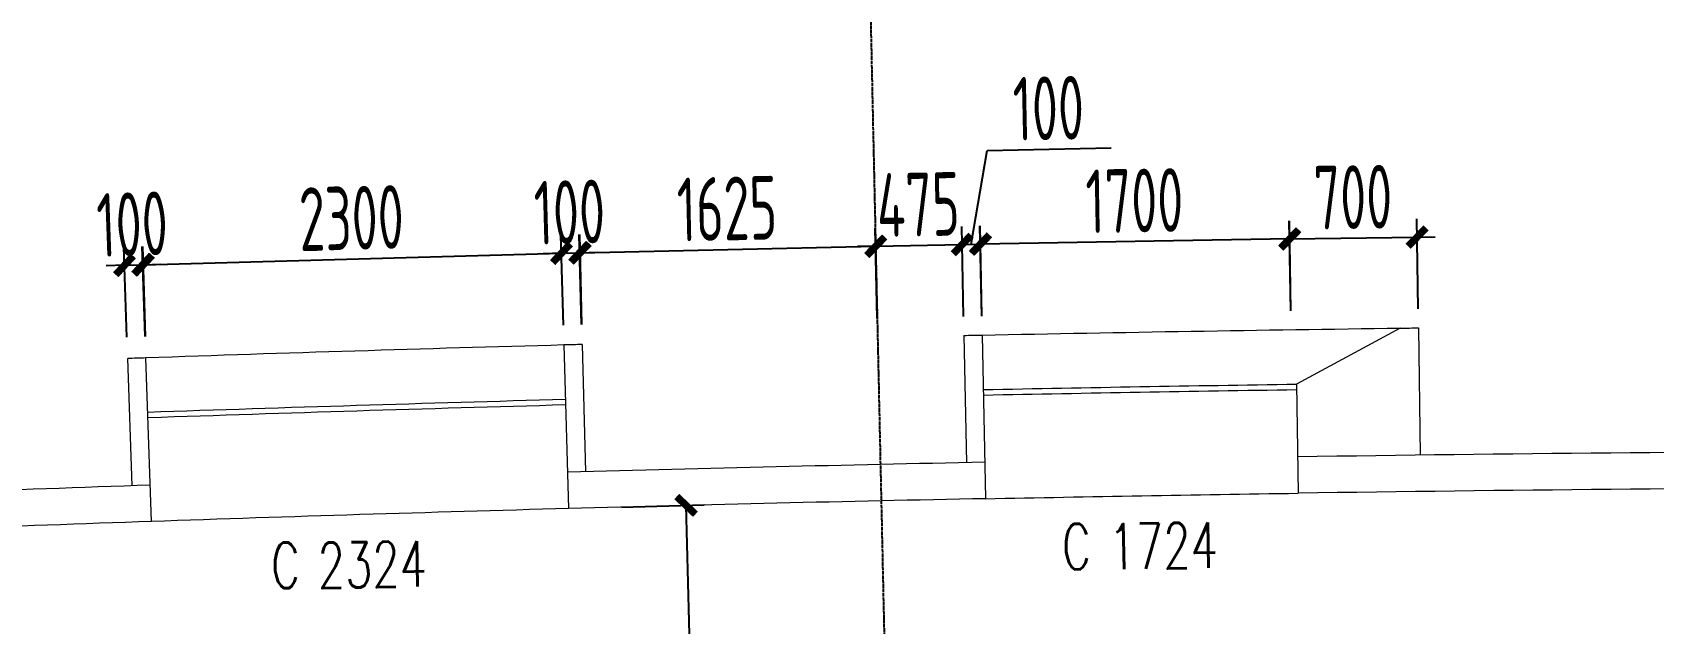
# Model space of a CAD drawing. Header units: millimetres. Extents: x 11677979 to 24947533, y -12764720 to -6308891.
# Drawn here: x 11767052 to 11775968, y -6375480 to -6372229 of the extents above; entities that cross this region are included whole.
import ezdxf
from ezdxf.enums import TextEntityAlignment as Align

# ---------------------------------------------------------------- set-up
doc = ezdxf.new("R2010")
doc.units = ezdxf.units.MM
doc.header["$LTSCALE"] = 10
for name, pattern in [('A2-RG-AXIS$0$CENTER', [2, 1.25, -0.25, 0.25, -0.25]), ('A2-RG-AXIS$0$DOTE', [2.42, 2, -0.2, 0.02, -0.2]), ('A2-RI-F4$0$A2-RG-AXIS$0$CENTER', [2, 1.25, -0.25, 0.25, -0.25]), ('A2-RI-F4$0$A2-RG-AXIS$0$DOTE', [2.42, 2, -0.2, 0.02, -0.2]), ('A2-RI-F4$0$DOT2', [0.125, 0, -0.125])]:
    doc.linetypes.add(name, pattern=pattern)
for name, color, linetype in [('A2-RB-F4$0$A-DIMS-100', 1, 'Continuous'), ('A2-RG-AXIS$0$A-GRID', 1, 'A2-RG-AXIS$0$CENTER'), ('A2-RI-F4$0$A-SYMB-DOOR', 4, 'Continuous'), ('A2-RI-F4$0$A2-RB-F4$0$A-DIMS-100', 1, 'Continuous'), ('A2-RI-F4$0$A2-RG-AXIS$0$A-GRID', 1, 'A2-RI-F4$0$A2-RG-AXIS$0$CENTER')]:
    doc.layers.add(name, color=color, linetype=linetype)
for name, color, linetype, lineweight in [('A2-RI-F4$0$A-FLOR-OTLN', 4, 'A2-RI-F4$0$DOT2', 5), ('A2-RI-F4$0$A-GLAZ', 140, 'Continuous', 5), ('A2-RI-F4$0$A-WALL', 7, 'Continuous', 5)]:
    doc.layers.add(name, color=color, linetype=linetype, lineweight=lineweight)
doc.styles.add('A2-RB-F4$0$XD2008', font='hzs.shx', dxfattribs={"width": 0.7, "bigfont": 'hztxt.shx'})
doc.styles.add('A2-RI-F4$0$A2-RB-F4$0$XD2008', font='hzs.shx', dxfattribs={"width": 0.7, "bigfont": 'hztxt.shx'})
doc.styles.add('A2-RI-F4$0$ECADI-TXT', font='simplex.shx', dxfattribs={"bigfont": 'hztxt.shx'})
doc.dimstyles.new('A2-RB-F4$0$XD100$0', dxfattribs={"dimscale": 100, "dimtxt": 3.5, "dimasz": 1, "dimexe": 1, "dimexo": 2, "dimgap": 0.5, "dimtad": 1, "dimdec": 0, "dimdsep": 46, "dimtxsty": 'A2-RB-F4$0$XD2008', "dimblk1": 'A2-RB-F4$0$_ArchTick', "dimblk2": 'A2-RB-F4$0$_ArchTick', "dimsah": 1, "dimcen": 2.5, "dimclrt": 4, "dimaunit": 1, "dimadec": 0, "dimazin": 0, "dimtfac": 1, "dimtdec": 0, "dimtix": 1, "dimtmove": 1, "dimatfit": 3, "dimfxl": 0, "dimtolj": 1, "dimtzin": 0, "dimarcsym": 0})
doc.dimstyles.new('A2-RI-F4$0$A2-RB-F4$0$XD100$0', dxfattribs={"dimscale": 100, "dimtxt": 3.5, "dimasz": 1, "dimexe": 1, "dimexo": 2, "dimgap": 0.5, "dimtad": 1, "dimdec": 0, "dimdsep": 46, "dimtxsty": 'A2-RI-F4$0$A2-RB-F4$0$XD2008', "dimblk1": 'A2-RI-F4$0$A2-RB-F4$0$_ArchTick', "dimblk2": 'A2-RI-F4$0$A2-RB-F4$0$_ArchTick', "dimsah": 1, "dimcen": 2.5, "dimclrt": 4, "dimaunit": 1, "dimadec": 0, "dimazin": 0, "dimtfac": 1, "dimtdec": 0, "dimtix": 1, "dimtmove": 1, "dimatfit": 3, "dimfxl": 0, "dimtolj": 1, "dimtzin": 0, "dimarcsym": 0})

# ---------------------------------------------------------------- blocks, each defined once
blk = doc.blocks.new('A2-RB-F4$0$_ArchTick')
at = {"color": 0, "linetype": 'ByBlock', "const_width": 0.4}
blk.add_lwpolyline([(-0.5, -0.5), (0.5, 0.5)], dxfattribs=at)
blk = doc.blocks.new('*D326')
at = {"layer": 'A2-RB-F4$0$A-DIMS-100', "color": 0, "lineweight": -2, "transparency": 16777216}
for p, q in [((11770292.9, -6374840.1), (11770747.4, -6374827.8)), ((11770704.3, -6376929.8), (11770647.5, -6374830.5)), ((11770349.7, -6376939.3), (11770804.2, -6376927.1))]:
    blk.add_line(p, q, dxfattribs=at)
at = {"layer": 'Defpoints', "color": 0, "transparency": 16777216}
for p in [(11770093, -6374845.5), (11770647.5, -6374830.5), (11770149.8, -6376944.8)]:
    blk.add_point(p, dxfattribs=at)
at = {"layer": 'A2-RB-F4$0$A-DIMS-100', "color": 0, "lineweight": -2, "transparency": 16777216, "xscale": 100, "yscale": 100, "zscale": 100}
for p, rotation in [((11770647.5, -6374830.5), 91.54943228193672), ((11770704.3, -6376929.8), 271.5494322819367)]:
    blk.add_blockref('A2-RB-F4$0$_ArchTick', p, dxfattribs=dict(at, rotation=rotation))
at = {"layer": 'A2-RB-F4$0$A-DIMS-100', "color": 4, "transparency": 16777216, "insert": (11770900.8, -6375874.1), "char_height": 350, "attachment_point": 5, "rotation": 271.54943, "style": 'A2-RB-F4$0$XD2008'}
blk.add_mtext('\\A1;2100', dxfattribs=at)
blk = doc.blocks.new('*D42')
at = {"layer": 'A2-RB-F4$0$A-DIMS-100', "color": 0, "lineweight": -2, "transparency": 16777216}
for p, q in [((11767572.4, -6373905.4), (11767555.3, -6373410.4)), ((11767672.4, -6373901.9), (11767655.2, -6373406.9)), ((11767558.7, -6373510.3), (11767458.8, -6373513.8)), ((11767558.7, -6373510.3), (11767658.7, -6373506.9)), ((11767658.7, -6373506.9), (11767758.6, -6373503.4))]:
    blk.add_line(p, q, dxfattribs=at)
at = {"layer": 'Defpoints', "color": 0, "transparency": 16777216}
for p in [(11767658.7, -6373506.9), (11767579.4, -6374105.3), (11767679.3, -6374101.8)]:
    blk.add_point(p, dxfattribs=at)
at = {"layer": 'A2-RB-F4$0$A-DIMS-100', "color": 0, "lineweight": -2, "transparency": 16777216, "xscale": 100, "yscale": 100, "zscale": 100}
for p, rotation in [((11767558.7, -6373510.3), 1.986409106887628), ((11767658.7, -6373506.9), 181.9864091068876)]:
    blk.add_blockref('A2-RB-F4$0$_ArchTick', p, dxfattribs=dict(at, rotation=rotation))
at = {"layer": 'A2-RB-F4$0$A-DIMS-100', "color": 4, "transparency": 16777216, "insert": (11767600.9, -6373283.7), "char_height": 350, "attachment_point": 5, "rotation": 1.98641, "style": 'A2-RB-F4$0$XD2008'}
blk.add_mtext('\\A1;100', dxfattribs=at)
blk = doc.blocks.new('*D43')
at = {"layer": 'A2-RB-F4$0$A-DIMS-100', "color": 0, "lineweight": -2, "transparency": 16777216}
for p, q in [((11769972.9, -6373839), (11769959.4, -6373343.9)), ((11767673.8, -6373901.9), (11767660.3, -6373406.8)), ((11767663, -6373506.8), (11769962.1, -6373443.9))]:
    blk.add_line(p, q, dxfattribs=at)
at = {"layer": 'Defpoints', "color": 0, "transparency": 16777216}
for p in [(11769962.1, -6373443.9), (11767679.3, -6374101.8), (11769978.4, -6374038.9)]:
    blk.add_point(p, dxfattribs=at)
at = {"layer": 'A2-RB-F4$0$A-DIMS-100', "color": 0, "lineweight": -2, "transparency": 16777216, "xscale": 100, "yscale": 100, "zscale": 100}
for p, rotation in [((11769962.1, -6373443.9), 1.56600489964501), ((11767663, -6373506.8), 181.566004899645)]:
    blk.add_blockref('A2-RB-F4$0$_ArchTick', p, dxfattribs=dict(at, rotation=rotation))
at = {"layer": 'A2-RB-F4$0$A-DIMS-100', "color": 4, "transparency": 16777216, "insert": (11768806.4, -6373250.4), "char_height": 350, "attachment_point": 5, "rotation": 1.566, "style": 'A2-RB-F4$0$XD2008'}
blk.add_mtext('\\A1;2300', dxfattribs=at)
blk = doc.blocks.new('*D44')
at = {"layer": 'A2-RB-F4$0$A-DIMS-100', "color": 0, "lineweight": -2, "transparency": 16777216}
for p, q in [((11769972.9, -6373839), (11769959.4, -6373343.9)), ((11770072.9, -6373836.3), (11770059.3, -6373341.2)), ((11769962.1, -6373443.9), (11769862.1, -6373446.6)), ((11769962.1, -6373443.9), (11770062.1, -6373441.2)), ((11770062.1, -6373441.2), (11770162, -6373438.4))]:
    blk.add_line(p, q, dxfattribs=at)
at = {"layer": 'Defpoints', "color": 0, "transparency": 16777216}
for p in [(11770062.1, -6373441.2), (11769978.4, -6374038.9), (11770078.3, -6374036.2)]:
    blk.add_point(p, dxfattribs=at)
at = {"layer": 'A2-RB-F4$0$A-DIMS-100', "color": 0, "lineweight": -2, "transparency": 16777216, "xscale": 100, "yscale": 100, "zscale": 100}
for p, rotation in [((11769962.1, -6373443.9), 1.566004899275333), ((11770062.1, -6373441.2), 181.5660048992754)]:
    blk.add_blockref('A2-RB-F4$0$_ArchTick', p, dxfattribs=dict(at, rotation=rotation))
at = {"layer": 'A2-RB-F4$0$A-DIMS-100', "color": 4, "transparency": 16777216, "insert": (11770005.9, -6373217.6), "char_height": 350, "attachment_point": 5, "rotation": 1.566, "style": 'A2-RB-F4$0$XD2008'}
blk.add_mtext('\\A1;100', dxfattribs=at)
blk = doc.blocks.new('*D45')
at = {"layer": 'A2-RB-F4$0$A-DIMS-100', "color": 0, "lineweight": -2, "transparency": 16777216}
for p, q in [((11771698.5, -6373800.6), (11771687.6, -6373305.5)), ((11770073.9, -6373836.3), (11770063.1, -6373341.1)), ((11770065.3, -6373441.1), (11771689.8, -6373405.4))]:
    blk.add_line(p, q, dxfattribs=at)
at = {"layer": 'Defpoints', "color": 0, "transparency": 16777216}
for p in [(11771689.8, -6373405.4), (11771702.9, -6374000.6), (11770078.3, -6374036.2)]:
    blk.add_point(p, dxfattribs=at)
at = {"layer": 'A2-RB-F4$0$A-DIMS-100', "color": 0, "lineweight": -2, "transparency": 16777216, "xscale": 100, "yscale": 100, "zscale": 100}
for p, rotation in [((11770065.3, -6373441.1), 181.2574287991649), ((11771689.8, -6373405.4), 1.257428799164928)]:
    blk.add_blockref('A2-RB-F4$0$_ArchTick', p, dxfattribs=dict(at, rotation=rotation))
at = {"layer": 'A2-RB-F4$0$A-DIMS-100', "color": 4, "transparency": 16777216, "insert": (11770872.6, -6373198.3), "char_height": 350, "attachment_point": 5, "rotation": 1.25743, "style": 'A2-RB-F4$0$XD2008'}
blk.add_mtext('\\A1;1625', dxfattribs=at)
blk = doc.blocks.new('*D46')
at = {"layer": 'A2-RB-F4$0$A-DIMS-100', "color": 0, "lineweight": -2, "transparency": 16777216}
for p, q in [((11771698.8, -6373800.6), (11771688.9, -6373305.4)), ((11772173.7, -6373791), (11772163.7, -6373295.9)), ((11771690.9, -6373405.4), (11772165.7, -6373395.9)), ((11772165.7, -6373395.9), (11772265.7, -6373393.8)), ((11771690.9, -6373405.4), (11771590.9, -6373407.4))]:
    blk.add_line(p, q, dxfattribs=at)
at = {"layer": 'Defpoints', "color": 0, "transparency": 16777216}
for p in [(11772165.7, -6373395.9), (11771702.9, -6374000.6), (11772177.7, -6373991)]:
    blk.add_point(p, dxfattribs=at)
at = {"layer": 'A2-RB-F4$0$A-DIMS-100', "color": 0, "lineweight": -2, "transparency": 16777216, "xscale": 100, "yscale": 100, "zscale": 100}
for p, rotation in [((11771690.9, -6373405.4), 1.154602033269443), ((11772165.7, -6373395.9), 181.1546020332694)]:
    blk.add_blockref('A2-RB-F4$0$_ArchTick', p, dxfattribs=dict(at, rotation=rotation))
at = {"layer": 'A2-RB-F4$0$A-DIMS-100', "color": 4, "transparency": 16777216, "insert": (11771923.8, -6373175.7), "char_height": 350, "attachment_point": 5, "rotation": 1.1546, "style": 'A2-RB-F4$0$XD2008'}
blk.add_mtext('\\A1;475', dxfattribs=at)
blk = doc.blocks.new('*D47')
at = {"layer": 'A2-RB-F4$0$A-DIMS-100', "color": 0, "lineweight": -2, "transparency": 16777216}
for p, q in [((11772302.9, -6372878.1), (11772986.1, -6372864.3)), ((11772215.7, -6373394.8), (11772302.9, -6372878.1)), ((11772173.7, -6373791), (11772163.7, -6373295.9)), ((11772273.7, -6373789), (11772263.7, -6373293.9)), ((11772165.7, -6373395.9), (11772265.7, -6373393.8))]:
    blk.add_line(p, q, dxfattribs=at)
at = {"layer": 'Defpoints', "color": 0, "transparency": 16777216}
for p in [(11772265.7, -6373393.8), (11772177.7, -6373991), (11772277.7, -6373989)]:
    blk.add_point(p, dxfattribs=at)
at = {"layer": 'A2-RB-F4$0$A-DIMS-100', "color": 0, "lineweight": -2, "transparency": 16777216, "xscale": 100, "yscale": 100, "zscale": 100}
for p, rotation in [((11772165.7, -6373395.9), 181.1546020333226), ((11772265.7, -6373393.8), 1.154602033322616)]:
    blk.add_blockref('A2-RB-F4$0$_ArchTick', p, dxfattribs=dict(at, rotation=rotation))
at = {"layer": 'A2-RB-F4$0$A-DIMS-100', "color": 4, "transparency": 16777216, "insert": (11772640, -6372646.3), "char_height": 350, "attachment_point": 5, "rotation": 1.1546, "style": 'A2-RB-F4$0$XD2008'}
blk.add_mtext('\\A1;100', dxfattribs=at)
blk = doc.blocks.new('*D48')
at = {"layer": 'A2-RB-F4$0$A-DIMS-100', "color": 0, "lineweight": -2, "transparency": 16777216}
for p, q in [((11772273.8, -6373789), (11772265.5, -6373293.8)), ((11773973.2, -6373760.5), (11773964.9, -6373265.4)), ((11773966.5, -6373365.3), (11772267.2, -6373393.8))]:
    blk.add_line(p, q, dxfattribs=at)
at = {"layer": 'Defpoints', "color": 0, "transparency": 16777216}
for p in [(11772267.2, -6373393.8), (11772277.2, -6373989), (11773976.5, -6373960.5)]:
    blk.add_point(p, dxfattribs=at)
at = {"layer": 'A2-RB-F4$0$A-DIMS-100', "color": 0, "lineweight": -2, "transparency": 16777216, "xscale": 100, "yscale": 100, "zscale": 100}
for p, rotation in [((11773966.5, -6373365.3), 0.9596418148171004), ((11772267.2, -6373393.8), 180.9596418148171)]:
    blk.add_blockref('A2-RB-F4$0$_ArchTick', p, dxfattribs=dict(at, rotation=rotation))
at = {"layer": 'A2-RB-F4$0$A-DIMS-100', "color": 4, "transparency": 16777216, "insert": (11773113.1, -6373154.6), "char_height": 350, "attachment_point": 5, "rotation": 0.95964, "style": 'A2-RB-F4$0$XD2008'}
blk.add_mtext('\\A1;1700', dxfattribs=at)
blk = doc.blocks.new('*D49')
at = {"layer": 'A2-RB-F4$0$A-DIMS-100', "color": 0, "lineweight": -2, "transparency": 16777216}
for p, q in [((11773973.5, -6373760.5), (11773966.2, -6373265.3)), ((11774673.8, -6373750.1), (11774666.5, -6373254.9)), ((11773967.7, -6373365.3), (11773867.7, -6373366.8)), ((11773967.7, -6373365.3), (11774667.9, -6373354.9)), ((11774667.9, -6373354.9), (11774767.9, -6373353.5))]:
    blk.add_line(p, q, dxfattribs=at)
at = {"layer": 'Defpoints', "color": 0, "transparency": 16777216}
for p in [(11774667.9, -6373354.9), (11773976.5, -6373960.5), (11774676.8, -6373950.1)]:
    blk.add_point(p, dxfattribs=at)
at = {"layer": 'A2-RB-F4$0$A-DIMS-100', "color": 0, "lineweight": -2, "transparency": 16777216, "xscale": 100, "yscale": 100, "zscale": 100}
for p, rotation in [((11773967.7, -6373365.3), 0.8507587513286197), ((11774667.9, -6373354.9), 180.8507587513286)]:
    blk.add_blockref('A2-RB-F4$0$_ArchTick', p, dxfattribs=dict(at, rotation=rotation))
at = {"layer": 'A2-RB-F4$0$A-DIMS-100', "color": 4, "transparency": 16777216, "insert": (11774314.5, -6373135.2), "char_height": 350, "attachment_point": 5, "rotation": 0.85076, "style": 'A2-RB-F4$0$XD2008'}
blk.add_mtext('\\A1;700', dxfattribs=at)
blk = doc.blocks.new('A2-RG-AXIS')
at = {"layer": 'A2-RG-AXIS$0$A-GRID', "linetype": 'A2-RG-AXIS$0$DOTE'}
blk.add_line((11771570.2, -6367957.3), (11772452.4, -6408147.6), dxfattribs=at)
blk.add_arc((11778730.7, -6694178.7), 323300, 75.589285, 95.407644, dxfattribs=at)
blk = doc.blocks.new('A2-RI-F4$0$Bay 2')
at = {"layer": 'A2-RI-F4$0$A-FLOR-OTLN', "linetype": 'Continuous'}
for radius in [320350, 319450]:
    blk.add_arc((15603.1, -319068.7), radius, 92.388185, 92.799647, dxfattribs=at)
at = {"layer": 'A2-RI-F4$0$A-GLAZ'}
for radius in [320050, 320020]:
    blk.add_arc((15603.1, -319068.7), radius, 92.388185, 92.799647, dxfattribs=at)
at = {"layer": 'A2-RI-F4$0$A-WALL'}
for p, q in [((2254.2, 1003), (2291.7, 103.8)), ((2354.1, 1007.2), (2383.3, 307.8)), ((-109.6, 194.9), (-143.8, 894)), ((0, 0), (-44, 898.9))]:
    blk.add_line(p, q, dxfattribs=at)
for start, end in [(92.3703, 92.388185), (92.799647, 92.817532)]:
    blk.add_arc((15603.1, -319068.7), 320350, start, end, dxfattribs=at)
blk = doc.blocks.new('A2-RI-F4$0$Bay 1')
at = {"layer": 'A2-RI-F4$0$A-FLOR-OTLN', "linetype": 'Continuous'}
for radius, end in [(320350, 93.622485), (319450, 93.519662)]:
    blk.add_arc((19611.4, -318847.5), radius, 93.211108, end, dxfattribs=at)
at = {"layer": 'A2-RI-F4$0$A-GLAZ'}
for radius in [320050, 320020]:
    blk.add_arc((19611.4, -318847.5), radius, 93.211108, 93.519662, dxfattribs=at)
at = {"layer": 'A2-RI-F4$0$A-WALL'}
for p, q in [((1666.9, 999.6), (1717.4, 101)), ((1766.8, 1005.2), (1806, 306.3)), ((-728.8, 856.2), (-684.6, 157.6)), ((-629, 862.5), (-36.8, 598.9)), ((-36.8, 598.9), (0, 0))]:
    blk.add_line(p, q, dxfattribs=at)
for start, end in [(93.193223, 93.211108), (93.622485, 93.64037)]:
    blk.add_arc((19611.4, -318847.5), 320350, start, end, dxfattribs=at)
blk = doc.blocks.new('A2-RI-F4$0$A2-RB-F4$0$_ArchTick')
at = {"color": 0, "linetype": 'ByBlock', "const_width": 0.4}
blk.add_lwpolyline([(-0.5, -0.5), (0.5, 0.5)], dxfattribs=at)
blk = doc.blocks.new('*D851')
at = {"layer": 'A2-RI-F4$0$A2-RB-F4$0$A-DIMS-100', "color": 0, "lineweight": -2, "transparency": 16777216}
for p, q in [((11770292.9, -6374840.1), (11770747.4, -6374827.8)), ((11770704.3, -6376929.8), (11770647.5, -6374830.5)), ((11770349.7, -6376939.3), (11770804.2, -6376927.1))]:
    blk.add_line(p, q, dxfattribs=at)
at = {"layer": 'Defpoints', "color": 0, "transparency": 16777216}
for p in [(11770093, -6374845.5), (11770647.5, -6374830.5), (11770149.8, -6376944.8)]:
    blk.add_point(p, dxfattribs=at)
at = {"layer": 'A2-RI-F4$0$A2-RB-F4$0$A-DIMS-100', "color": 0, "lineweight": -2, "transparency": 16777216, "xscale": 100, "yscale": 100, "zscale": 100}
for p, rotation in [((11770647.5, -6374830.5), 91.54943228193672), ((11770704.3, -6376929.8), 271.5494322819367)]:
    blk.add_blockref('A2-RI-F4$0$A2-RB-F4$0$_ArchTick', p, dxfattribs=dict(at, rotation=rotation))
at = {"layer": 'A2-RI-F4$0$A2-RB-F4$0$A-DIMS-100', "color": 4, "transparency": 16777216, "insert": (11770900.8, -6375874.1), "char_height": 350, "attachment_point": 5, "rotation": 271.54943, "style": 'A2-RI-F4$0$A2-RB-F4$0$XD2008'}
blk.add_mtext('\\A1;2100', dxfattribs=at)
blk = doc.blocks.new('*D567')
at = {"layer": 'A2-RI-F4$0$A2-RB-F4$0$A-DIMS-100', "color": 0, "lineweight": -2, "transparency": 16777216}
for p, q in [((11767572.4, -6373905.4), (11767555.3, -6373410.4)), ((11767672.4, -6373901.9), (11767655.2, -6373406.9)), ((11767558.7, -6373510.3), (11767458.8, -6373513.8)), ((11767558.7, -6373510.3), (11767658.7, -6373506.9)), ((11767658.7, -6373506.9), (11767758.6, -6373503.4))]:
    blk.add_line(p, q, dxfattribs=at)
at = {"layer": 'Defpoints', "color": 0, "transparency": 16777216}
for p in [(11767658.7, -6373506.9), (11767579.4, -6374105.3), (11767679.3, -6374101.8)]:
    blk.add_point(p, dxfattribs=at)
at = {"layer": 'A2-RI-F4$0$A2-RB-F4$0$A-DIMS-100', "color": 0, "lineweight": -2, "transparency": 16777216, "xscale": 100, "yscale": 100, "zscale": 100}
for p, rotation in [((11767558.7, -6373510.3), 1.986409106887628), ((11767658.7, -6373506.9), 181.9864091068876)]:
    blk.add_blockref('A2-RI-F4$0$A2-RB-F4$0$_ArchTick', p, dxfattribs=dict(at, rotation=rotation))
at = {"layer": 'A2-RI-F4$0$A2-RB-F4$0$A-DIMS-100', "color": 4, "transparency": 16777216, "insert": (11767600.9, -6373283.7), "char_height": 350, "attachment_point": 5, "rotation": 1.98641, "style": 'A2-RI-F4$0$A2-RB-F4$0$XD2008'}
blk.add_mtext('\\A1;100', dxfattribs=at)
blk = doc.blocks.new('*D568')
at = {"layer": 'A2-RI-F4$0$A2-RB-F4$0$A-DIMS-100', "color": 0, "lineweight": -2, "transparency": 16777216}
for p, q in [((11769972.9, -6373839), (11769959.4, -6373343.9)), ((11767673.8, -6373901.9), (11767660.3, -6373406.8)), ((11767663, -6373506.8), (11769962.1, -6373443.9))]:
    blk.add_line(p, q, dxfattribs=at)
at = {"layer": 'Defpoints', "color": 0, "transparency": 16777216}
for p in [(11769962.1, -6373443.9), (11767679.3, -6374101.8), (11769978.4, -6374038.9)]:
    blk.add_point(p, dxfattribs=at)
at = {"layer": 'A2-RI-F4$0$A2-RB-F4$0$A-DIMS-100', "color": 0, "lineweight": -2, "transparency": 16777216, "xscale": 100, "yscale": 100, "zscale": 100}
for p, rotation in [((11769962.1, -6373443.9), 1.56600489964501), ((11767663, -6373506.8), 181.566004899645)]:
    blk.add_blockref('A2-RI-F4$0$A2-RB-F4$0$_ArchTick', p, dxfattribs=dict(at, rotation=rotation))
at = {"layer": 'A2-RI-F4$0$A2-RB-F4$0$A-DIMS-100', "color": 4, "transparency": 16777216, "insert": (11768806.4, -6373250.4), "char_height": 350, "attachment_point": 5, "rotation": 1.566, "style": 'A2-RI-F4$0$A2-RB-F4$0$XD2008'}
blk.add_mtext('\\A1;2300', dxfattribs=at)
blk = doc.blocks.new('*D569')
at = {"layer": 'A2-RI-F4$0$A2-RB-F4$0$A-DIMS-100', "color": 0, "lineweight": -2, "transparency": 16777216}
for p, q in [((11769972.9, -6373839), (11769959.4, -6373343.9)), ((11770072.9, -6373836.3), (11770059.3, -6373341.2)), ((11769962.1, -6373443.9), (11769862.1, -6373446.6)), ((11769962.1, -6373443.9), (11770062.1, -6373441.2)), ((11770062.1, -6373441.2), (11770162, -6373438.4))]:
    blk.add_line(p, q, dxfattribs=at)
at = {"layer": 'Defpoints', "color": 0, "transparency": 16777216}
for p in [(11770062.1, -6373441.2), (11769978.4, -6374038.9), (11770078.3, -6374036.2)]:
    blk.add_point(p, dxfattribs=at)
at = {"layer": 'A2-RI-F4$0$A2-RB-F4$0$A-DIMS-100', "color": 0, "lineweight": -2, "transparency": 16777216, "xscale": 100, "yscale": 100, "zscale": 100}
for p, rotation in [((11769962.1, -6373443.9), 1.566004899275333), ((11770062.1, -6373441.2), 181.5660048992754)]:
    blk.add_blockref('A2-RI-F4$0$A2-RB-F4$0$_ArchTick', p, dxfattribs=dict(at, rotation=rotation))
at = {"layer": 'A2-RI-F4$0$A2-RB-F4$0$A-DIMS-100', "color": 4, "transparency": 16777216, "insert": (11770005.9, -6373217.6), "char_height": 350, "attachment_point": 5, "rotation": 1.566, "style": 'A2-RI-F4$0$A2-RB-F4$0$XD2008'}
blk.add_mtext('\\A1;100', dxfattribs=at)
blk = doc.blocks.new('*D570')
at = {"layer": 'A2-RI-F4$0$A2-RB-F4$0$A-DIMS-100', "color": 0, "lineweight": -2, "transparency": 16777216}
for p, q in [((11771698.5, -6373800.6), (11771687.6, -6373305.5)), ((11770073.9, -6373836.3), (11770063.1, -6373341.1)), ((11770065.3, -6373441.1), (11771689.8, -6373405.4))]:
    blk.add_line(p, q, dxfattribs=at)
at = {"layer": 'Defpoints', "color": 0, "transparency": 16777216}
for p in [(11771689.8, -6373405.4), (11771702.9, -6374000.6), (11770078.3, -6374036.2)]:
    blk.add_point(p, dxfattribs=at)
at = {"layer": 'A2-RI-F4$0$A2-RB-F4$0$A-DIMS-100', "color": 0, "lineweight": -2, "transparency": 16777216, "xscale": 100, "yscale": 100, "zscale": 100}
for p, rotation in [((11770065.3, -6373441.1), 181.2574287991649), ((11771689.8, -6373405.4), 1.257428799164928)]:
    blk.add_blockref('A2-RI-F4$0$A2-RB-F4$0$_ArchTick', p, dxfattribs=dict(at, rotation=rotation))
at = {"layer": 'A2-RI-F4$0$A2-RB-F4$0$A-DIMS-100', "color": 4, "transparency": 16777216, "insert": (11770872.6, -6373198.3), "char_height": 350, "attachment_point": 5, "rotation": 1.25743, "style": 'A2-RI-F4$0$A2-RB-F4$0$XD2008'}
blk.add_mtext('\\A1;1625', dxfattribs=at)
blk = doc.blocks.new('*D571')
at = {"layer": 'A2-RI-F4$0$A2-RB-F4$0$A-DIMS-100', "color": 0, "lineweight": -2, "transparency": 16777216}
for p, q in [((11771698.8, -6373800.6), (11771688.9, -6373305.4)), ((11772173.7, -6373791), (11772163.7, -6373295.9)), ((11771690.9, -6373405.4), (11772165.7, -6373395.9)), ((11772165.7, -6373395.9), (11772265.7, -6373393.8)), ((11771690.9, -6373405.4), (11771590.9, -6373407.4))]:
    blk.add_line(p, q, dxfattribs=at)
at = {"layer": 'Defpoints', "color": 0, "transparency": 16777216}
for p in [(11772165.7, -6373395.9), (11771702.9, -6374000.6), (11772177.7, -6373991)]:
    blk.add_point(p, dxfattribs=at)
at = {"layer": 'A2-RI-F4$0$A2-RB-F4$0$A-DIMS-100', "color": 0, "lineweight": -2, "transparency": 16777216, "xscale": 100, "yscale": 100, "zscale": 100}
for p, rotation in [((11771690.9, -6373405.4), 1.154602033269443), ((11772165.7, -6373395.9), 181.1546020332694)]:
    blk.add_blockref('A2-RI-F4$0$A2-RB-F4$0$_ArchTick', p, dxfattribs=dict(at, rotation=rotation))
at = {"layer": 'A2-RI-F4$0$A2-RB-F4$0$A-DIMS-100', "color": 4, "transparency": 16777216, "insert": (11771923.8, -6373175.7), "char_height": 350, "attachment_point": 5, "rotation": 1.1546, "style": 'A2-RI-F4$0$A2-RB-F4$0$XD2008'}
blk.add_mtext('\\A1;475', dxfattribs=at)
blk = doc.blocks.new('*D572')
at = {"layer": 'A2-RI-F4$0$A2-RB-F4$0$A-DIMS-100', "color": 0, "lineweight": -2, "transparency": 16777216}
for p, q in [((11772302.9, -6372878.1), (11772986.1, -6372864.3)), ((11772215.7, -6373394.8), (11772302.9, -6372878.1)), ((11772173.7, -6373791), (11772163.7, -6373295.9)), ((11772273.7, -6373789), (11772263.7, -6373293.9)), ((11772165.7, -6373395.9), (11772265.7, -6373393.8))]:
    blk.add_line(p, q, dxfattribs=at)
at = {"layer": 'Defpoints', "color": 0, "transparency": 16777216}
for p in [(11772265.7, -6373393.8), (11772177.7, -6373991), (11772277.7, -6373989)]:
    blk.add_point(p, dxfattribs=at)
at = {"layer": 'A2-RI-F4$0$A2-RB-F4$0$A-DIMS-100', "color": 0, "lineweight": -2, "transparency": 16777216, "xscale": 100, "yscale": 100, "zscale": 100}
for p, rotation in [((11772165.7, -6373395.9), 181.1546020333226), ((11772265.7, -6373393.8), 1.154602033322616)]:
    blk.add_blockref('A2-RI-F4$0$A2-RB-F4$0$_ArchTick', p, dxfattribs=dict(at, rotation=rotation))
at = {"layer": 'A2-RI-F4$0$A2-RB-F4$0$A-DIMS-100', "color": 4, "transparency": 16777216, "insert": (11772640, -6372646.3), "char_height": 350, "attachment_point": 5, "rotation": 1.1546, "style": 'A2-RI-F4$0$A2-RB-F4$0$XD2008'}
blk.add_mtext('\\A1;100', dxfattribs=at)
blk = doc.blocks.new('*D573')
at = {"layer": 'A2-RI-F4$0$A2-RB-F4$0$A-DIMS-100', "color": 0, "lineweight": -2, "transparency": 16777216}
for p, q in [((11772273.8, -6373789), (11772265.5, -6373293.8)), ((11773973.2, -6373760.5), (11773964.9, -6373265.4)), ((11773966.5, -6373365.3), (11772267.2, -6373393.8))]:
    blk.add_line(p, q, dxfattribs=at)
at = {"layer": 'Defpoints', "color": 0, "transparency": 16777216}
for p in [(11772267.2, -6373393.8), (11772277.2, -6373989), (11773976.5, -6373960.5)]:
    blk.add_point(p, dxfattribs=at)
at = {"layer": 'A2-RI-F4$0$A2-RB-F4$0$A-DIMS-100', "color": 0, "lineweight": -2, "transparency": 16777216, "xscale": 100, "yscale": 100, "zscale": 100}
for p, rotation in [((11773966.5, -6373365.3), 0.9596418148171004), ((11772267.2, -6373393.8), 180.9596418148171)]:
    blk.add_blockref('A2-RI-F4$0$A2-RB-F4$0$_ArchTick', p, dxfattribs=dict(at, rotation=rotation))
at = {"layer": 'A2-RI-F4$0$A2-RB-F4$0$A-DIMS-100', "color": 4, "transparency": 16777216, "insert": (11773113.1, -6373154.6), "char_height": 350, "attachment_point": 5, "rotation": 0.95964, "style": 'A2-RI-F4$0$A2-RB-F4$0$XD2008'}
blk.add_mtext('\\A1;1700', dxfattribs=at)
blk = doc.blocks.new('*D574')
at = {"layer": 'A2-RI-F4$0$A2-RB-F4$0$A-DIMS-100', "color": 0, "lineweight": -2, "transparency": 16777216}
for p, q in [((11773973.5, -6373760.5), (11773966.2, -6373265.3)), ((11774673.8, -6373750.1), (11774666.5, -6373254.9)), ((11773967.7, -6373365.3), (11773867.7, -6373366.8)), ((11773967.7, -6373365.3), (11774667.9, -6373354.9)), ((11774667.9, -6373354.9), (11774767.9, -6373353.5))]:
    blk.add_line(p, q, dxfattribs=at)
at = {"layer": 'Defpoints', "color": 0, "transparency": 16777216}
for p in [(11774667.9, -6373354.9), (11773976.5, -6373960.5), (11774676.8, -6373950.1)]:
    blk.add_point(p, dxfattribs=at)
at = {"layer": 'A2-RI-F4$0$A2-RB-F4$0$A-DIMS-100', "color": 0, "lineweight": -2, "transparency": 16777216, "xscale": 100, "yscale": 100, "zscale": 100}
for p, rotation in [((11773967.7, -6373365.3), 0.8507587513286197), ((11774667.9, -6373354.9), 180.8507587513286)]:
    blk.add_blockref('A2-RI-F4$0$A2-RB-F4$0$_ArchTick', p, dxfattribs=dict(at, rotation=rotation))
at = {"layer": 'A2-RI-F4$0$A2-RB-F4$0$A-DIMS-100', "color": 4, "transparency": 16777216, "insert": (11774314.5, -6373135.2), "char_height": 350, "attachment_point": 5, "rotation": 0.85076, "style": 'A2-RI-F4$0$A2-RB-F4$0$XD2008'}
blk.add_mtext('\\A1;700', dxfattribs=at)
blk = doc.blocks.new('A2-RI-F4$0$A2-RG-AXIS')
at = {"layer": 'A2-RI-F4$0$A2-RG-AXIS$0$A-GRID', "linetype": 'A2-RI-F4$0$A2-RG-AXIS$0$DOTE'}
blk.add_line((11771570.2, -6367957.3), (11772452.4, -6408147.6), dxfattribs=at)
blk.add_arc((11778730.7, -6694178.7), 323300, 75.589285, 95.407644, dxfattribs=at)
blk = doc.blocks.new('A2-RI-F4$0$ECADI-TAG-DOOR')
blk = doc.blocks.new('A2-RB-F4')
at = {"layer": 'A2-RB-F4$0$A-DIMS-100'}
dim = blk.add_linear_dim(base=(11772265.7, -6373393.8), p1=(11772177.7, -6373991), p2=(11772277.7, -6373989), angle=1.1546, dimstyle='A2-RB-F4$0$XD100$0', dxfattribs=at)
dim.commit()
dim.dimension.update_dxf_attribs({"geometry": '*D47', "text_midpoint": (11772352.9, -6372877.1), "dimtype": 129})
for p1, p2, distance, picture, middle in [((11771702.9, -6374000.6), (11772177.7, -6373991), 595.2, '*D46', (11771923.8, -6373175.7)), ((11773976.5, -6373960.5), (11772277.2, -6373989), -595.2, '*D48', (11773113.1, -6373154.6)), ((11773976.5, -6373960.5), (11774676.8, -6373950.1), 595.2, '*D49', (11774314.5, -6373135.2)), ((11767579.4, -6374105.3), (11767679.3, -6374101.8), 595.3, '*D42', (11767600.9, -6373283.7)), ((11767679.3, -6374101.8), (11769978.4, -6374038.9), 595.3, '*D43', (11768806.4, -6373250.4)), ((11769978.4, -6374038.9), (11770078.3, -6374036.2), 595.3, '*D44', (11770005.9, -6373217.6)), ((11770078.3, -6374036.2), (11771702.9, -6374000.6), 595.2, '*D45', (11770872.6, -6373198.3)), ((11770149.8, -6376944.8), (11770093, -6374845.5), -554.7, '*D326', (11770900.8, -6375874.1))]:
    dim = blk.add_aligned_dim(p1=p1, p2=p2, distance=distance, dimstyle='A2-RB-F4$0$XD100$0', dxfattribs=at)
    dim.commit()
    dim.dimension.update_dxf_attribs({"geometry": picture, "text_midpoint": middle})
blk = doc.blocks.new('A2-RI-F4$0$A2-RB-F4')
at = {"layer": 'A2-RI-F4$0$A2-RB-F4$0$A-DIMS-100'}
dim = blk.add_linear_dim(base=(11772265.7, -6373393.8), p1=(11772177.7, -6373991), p2=(11772277.7, -6373989), angle=1.1546, dimstyle='A2-RI-F4$0$A2-RB-F4$0$XD100$0', dxfattribs=at)
dim.commit()
dim.dimension.update_dxf_attribs({"geometry": '*D572', "text_midpoint": (11772352.9, -6372877.1), "dimtype": 129})
for p1, p2, distance, picture, middle in [((11771702.9, -6374000.6), (11772177.7, -6373991), 595.2, '*D571', (11771923.8, -6373175.7)), ((11773976.5, -6373960.5), (11772277.2, -6373989), -595.2, '*D573', (11773113.1, -6373154.6)), ((11773976.5, -6373960.5), (11774676.8, -6373950.1), 595.2, '*D574', (11774314.5, -6373135.2)), ((11767579.4, -6374105.3), (11767679.3, -6374101.8), 595.3, '*D567', (11767600.9, -6373283.7)), ((11767679.3, -6374101.8), (11769978.4, -6374038.9), 595.3, '*D568', (11768806.4, -6373250.4)), ((11769978.4, -6374038.9), (11770078.3, -6374036.2), 595.3, '*D569', (11770005.9, -6373217.6)), ((11770078.3, -6374036.2), (11771702.9, -6374000.6), 595.2, '*D570', (11770872.6, -6373198.3)), ((11770149.8, -6376944.8), (11770093, -6374845.5), -554.7, '*D851', (11770900.8, -6375874.1))]:
    dim = blk.add_aligned_dim(p1=p1, p2=p2, distance=distance, dimstyle='A2-RI-F4$0$A2-RB-F4$0$XD100$0', dxfattribs=at)
    dim.commit()
    dim.dimension.update_dxf_attribs({"geometry": picture, "text_midpoint": middle})
blk = doc.blocks.new('A2-RI-F4')
at = {"layer": 'A2-RI-F4$0$A-WALL'}
for radius, start, end in [(319650, 90.228818, 90.846011), (319650, 91.154565, 91.566026), (319650, 91.977488, 92.388567), (319450, 90.228818, 90.846011), (319450, 91.154565, 91.566026), (319450, 91.977488, 92.388567)]:
    blk.add_arc((11778730.7, -6694178.7), radius, start, end, dxfattribs=at)
for name in ['A2-RI-F4$0$A2-RG-AXIS', 'A2-RI-F4$0$A2-RB-F4']:
    blk.add_blockref(name, (0, 0))
at = {"layer": 'A2-RI-F4$0$A-SYMB-DOOR'}
ref = blk.add_blockref('A2-RI-F4$0$ECADI-TAG-DOOR', (11773117.2, -6375905.2, -333.3), dxfattribs=dict(at, xscale=99.99999999835089, yscale=99.99999999835089, zscale=99.99999999835089, rotation=0.9726699443894707))
ref.add_attrib('门窗主编号1', 'C', dxfattribs={"height": 250, "rotation": 0.97267, "style": 'A2-RI-F4$0$ECADI-TXT', "width": 0.7}).set_placement((11772874.9, -6375180.8, -333.3), align=Align.RIGHT)
ref.add_attrib('门窗主编号2', '1724', (11772973.9, -6375183.4), dxfattribs={"height": 250, "rotation": 0.97267, "style": 'A2-RI-F4$0$ECADI-TXT', "width": 0.7})
ref = blk.add_blockref('A2-RI-F4$0$ECADI-TAG-DOOR', (11768767.1, -6376008.3), dxfattribs=dict(at, xscale=99.99999999835089, yscale=99.99999999835089, zscale=99.99999999835089, rotation=0.9726699443894707))
ref.add_attrib('门窗主编号1', 'C', dxfattribs={"height": 250, "rotation": 0.97267, "style": 'A2-RI-F4$0$ECADI-TXT', "width": 0.7}).set_placement((11768524.8, -6375283.9), align=Align.RIGHT)
ref.add_attrib('门窗主编号2', '2324', (11768623.7, -6375286.4, 333.3), dxfattribs={"height": 250, "rotation": 0.97267, "style": 'A2-RI-F4$0$ECADI-TXT', "width": 0.7})
at = {"layer": 'A2-RI-F4$0$A-WALL', "xscale": -1, "rotation": 4.36571130935963}
blk.add_blockref('A2-RI-F4$0$Bay 1', (11774014, -6374763.5), dxfattribs=at)
at = {"layer": 'A2-RI-F4$0$A-WALL', "rotation": 359.1778195121549}
blk.add_blockref('A2-RI-F4$0$Bay 2', (11767707.5, -6374919), dxfattribs=at)

msp = doc.modelspace()

# ---------------------------------------------------------------- block references
for name in ['A2-RI-F4', 'A2-RG-AXIS', 'A2-RB-F4']:
    msp.add_blockref(name, (0, 0))

doc.saveas('drawing.dxf')
